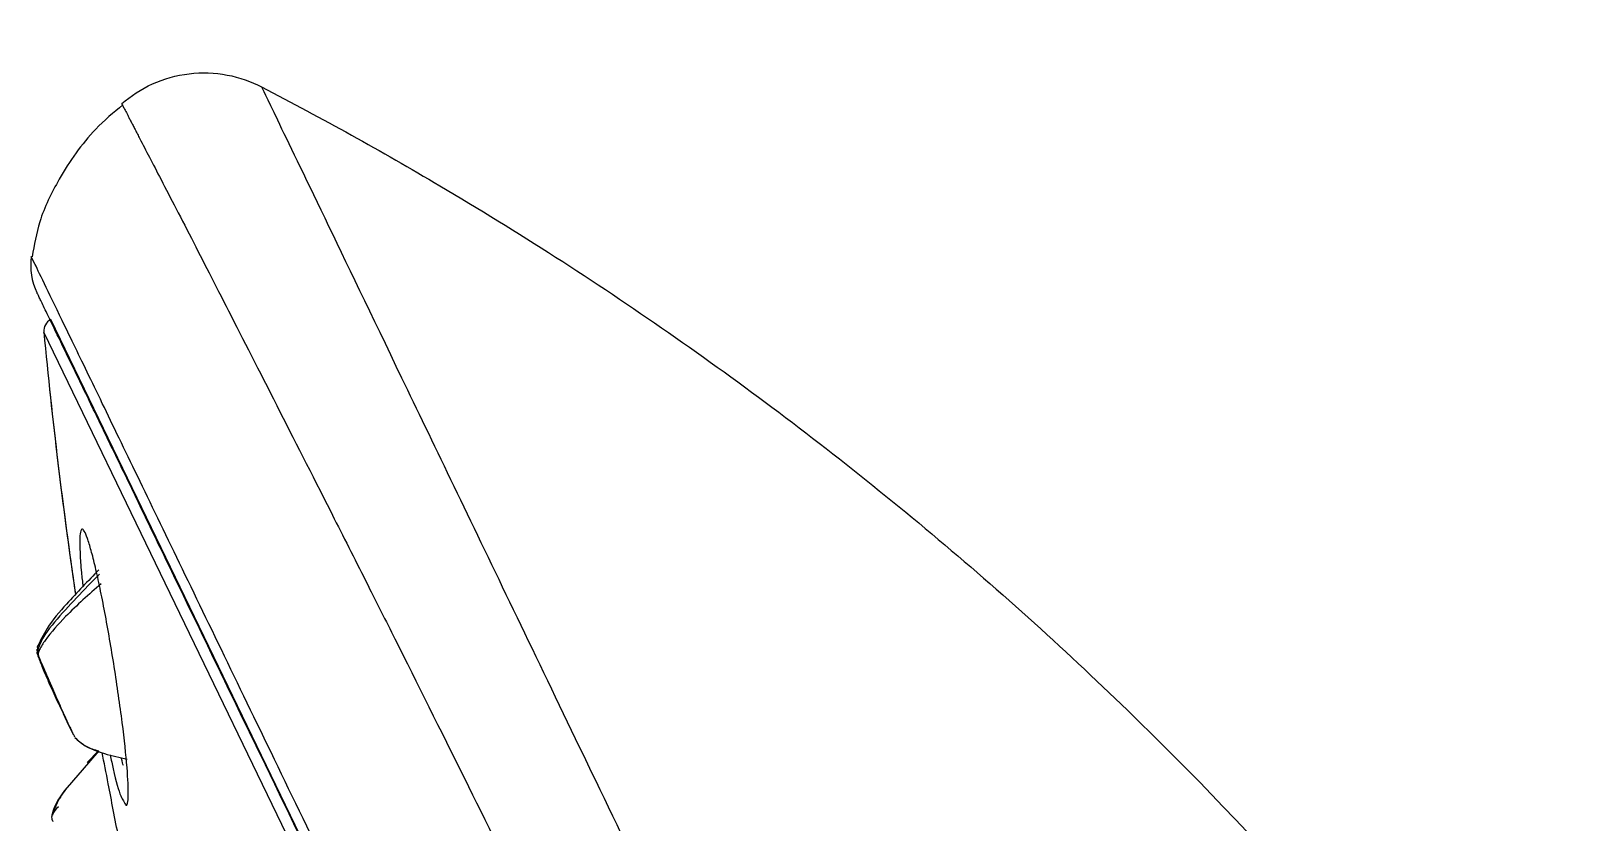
# Model space of a CAD drawing. Extents: x 11377 to 14537, y 53 to 2368.
# Drawn here: x 13406.91 to 13443.7, y 1003.83 to 1022.77 of the extents above; entities that cross this region are included whole.
import ezdxf

# ---------------------------------------------------------------- set-up
doc = ezdxf.new("R2010")
doc.units = 0
doc.header["$LTSCALE"] = 10
doc.header["$MEASUREMENT"] = 0
doc.header["$PDMODE"] = 3
doc.header["$PDSIZE"] = -10
doc.layers.get('0').update_dxf_attribs({"linetype": 'CONTINUOUS'})
doc.layers.get('DEFPOINTS').update_dxf_attribs({"linetype": 'CONTINUOUS'})
doc.styles.add('Daelim Dimension', font='')
doc.styles.get('Daelim Dimension').set_extended_font_data('나눔고딕')
doc.dimstyles.new('DEFAULT', dxfattribs={"dimscale": 2, "dimtxt": 2, "dimasz": 2, "dimexe": 0, "dimexo": 2, "dimgap": 1, "dimtad": 1, "dimdec": 1, "dimzin": 9, "dimdsep": 46, "dimtxsty": 'Daelim Dimension', "dimcen": 0.5, "dimclrd": 252, "dimclre": 252, "dimclrt": 3, "dimadec": 1, "dimazin": 0, "dimtfac": 1, "dimtdec": 1, "dimtix": 1, "dimtmove": 0, "dimatfit": 3, "dimfxl": 1, "dimtolj": 1, "dimtzin": 1, "dimlwd": 9, "dimlwe": 9, "dimarcsym": 0})

# ---------------------------------------------------------------- blocks, each defined once
blk = doc.blocks.new('ebhrwW')
at = {"color": 8, "linetype": 'Continuous', "lineweight": 15}
for p, q in [((6290.409, 896.67), (6258.554, 962.566)), ((6296.411, 883.613), (6258.388, 962.268)), ((6259.708, 952.232), (6259.456, 951.942))]:
    blk.add_line(p, q, dxfattribs=at)
at = {"color": 7, "linetype": 'Continuous', "lineweight": 15}
for p, q in [((6258.233, 954.736), (6258.239, 954.556)), ((6259.036, 952.738), (6259.091, 952.624)), ((6259.086, 952.633), (6259.087, 952.631)), ((6259.701, 952.234), (6259.423, 951.955)), ((6259.456, 951.942), (6258.943, 951.354))]:
    blk.add_line(p, q, dxfattribs=at)
for centre, radius, start, end in [((6259.573, 963.865), 1.5, 171.9134, 205.8), ((6258.686, 962.297), 0.3, 116.2, 185.431), ((6383.324, 974.147), 125.5, 185.43104, 188.32029), ((6383.324, 974.147), 125.5, 185.43104, 188.30836)]:
    blk.add_arc(centre, radius, start, end, dxfattribs=at)
for points, knots in [([(6260.255, 967.742), (6260.467, 967.927), (6260.715, 968.089), (6261.263, 968.337), (6261.563, 968.421), (6262.174, 968.494), (6262.485, 968.483), (6263.076, 968.371), (6263.356, 968.271), (6263.605, 968.142)], [0, 0, 0, 0, 0.25, 0.25, 0.5, 0.5, 0.75, 0.75, 1, 1, 1, 1]), ([(6263.605, 968.142), (6263.605, 968.142), (6263.731, 967.876), (6264.237, 966.825), (6264.618, 966.04), (6265.615, 963.969), (6266.232, 962.684), (6267.687, 959.659), (6268.526, 957.92), (6270.392, 954.042), (6271.417, 951.905), (6273.628, 947.319), (6274.814, 944.87), (6277.296, 939.75), (6278.59, 937.081), (6281.242, 931.643), (6282.601, 928.872), (6283.952, 926.108)], [0, 0, 0, 0, 0.125, 0.125, 0.25, 0.25, 0.375, 0.375, 0.5, 0.5, 0.625, 0.625, 0.75, 0.75, 0.875, 0.875, 1, 1, 1, 1]), ([(6263.605, 968.142), (6265.05, 967.393), (6268.373, 965.549), (6273.401, 962.319), (6278.612, 958.4), (6285.156, 952.675), (6292.502, 944.635), (6297.371, 937.409), (6299.524, 933.636)], [0.0313773, 0.0313773, 0.0313773, 0.0313773, 0.125, 0.25, 0.375, 0.5, 0.75, 1, 1, 1, 1]), ([(6260.281, 967.714), (6260.057, 967.526), (6259.454, 967.018), (6258.793, 966.05), (6258.272, 965.007), (6258.157, 964.355), (6258.107, 964.072)], [0, 0, 0, 0, 0.201339, 0.543866, 0.801923, 1, 1, 1, 1]), ([(6260.255, 967.742), (6260.255, 967.741), (6260.256, 967.74), (6260.263, 967.726), (6260.274, 967.704), (6260.29, 967.673), (6260.31, 967.633), (6260.335, 967.585), (6260.364, 967.528), (6260.398, 967.463), (6260.435, 967.39), (6260.477, 967.308), (6260.524, 967.218), (6260.575, 967.12), (6260.63, 967.013), (6260.801, 966.682), (6261.185, 965.944), (6261.918, 964.526), (6262.873, 962.659), (6263.997, 960.451), (6265.132, 958.219), (6266.081, 956.341), (6267.1, 954.314), (6268.383, 951.738), (6269.821, 948.827), (6270.999, 946.428), (6271.925, 944.533), (6272.814, 942.702), (6273.598, 941.073), (6274.286, 939.632), (6274.893, 938.356), (6275.495, 937.082), (6276.092, 935.811), (6276.683, 934.547), (6277.268, 933.29), (6277.846, 932.041), (6278.416, 930.803), (6278.977, 929.575), (6279.529, 928.36), (6280.07, 927.159), (6280.602, 925.972), (6280.95, 925.185), (6281.123, 924.794)], [0, 0, 0, 0, 0.009233, 0.018446, 0.02764, 0.036815, 0.04597, 0.055105, 0.064221, 0.073317, 0.082394, 0.091451, 0.100489, 0.109506, 0.118504, 0.127483, 0.187679, 0.254722, 0.315534, 0.381728, 0.44518, 0.481169, 0.508419, 0.574675, 0.634042, 0.667861, 0.699807, 0.729878, 0.758077, 0.778231, 0.798129, 0.81777, 0.837153, 0.856279, 0.875147, 0.893757, 0.912109, 0.930203, 0.948039, 0.965617, 0.982937, 1, 1, 1, 1]), ([(6290.452, 896.542), (6290.38, 896.691), (6290.236, 896.99), (6290.016, 897.445), (6289.794, 897.904), (6289.569, 898.369), (6289.342, 898.84), (6289.112, 899.316), (6288.879, 899.797), (6288.644, 900.283), (6288.113, 901.381), (6287.266, 903.133), (6286.057, 905.635), (6284.79, 908.255), (6283.461, 911.005), (6282.088, 913.844), (6280.197, 917.755), (6277.775, 922.767), (6274.862, 928.792), (6272.032, 934.646), (6269.375, 940.143), (6266.962, 945.134), (6264.84, 949.524), (6262.987, 953.357), (6261.659, 956.104), (6260.725, 958.035), (6260.088, 959.355), (6259.533, 960.503), (6259.065, 961.471), (6258.693, 962.239), (6258.477, 962.685), (6258.36, 962.928), (6258.299, 963.055), (6258.255, 963.146), (6258.228, 963.202), (6258.224, 963.209), (6258.223, 963.212)], [0, 0, 0, 0, 0.0064574, 0.0129097, 0.0193583, 0.0258048, 0.0322504, 0.0386966, 0.0451448, 0.0515964, 0.0580528, 0.0883858, 0.1187239, 0.1501515, 0.1815843, 0.2138263, 0.2460735, 0.3114857, 0.3771442, 0.4423119, 0.5062841, 0.5684317, 0.6282339, 0.6856216, 0.7445475, 0.7752729, 0.8060035, 0.8377365, 0.8694747, 0.9019169, 0.9343642, 0.9475017, 0.9606221, 0.9737374, 0.9868594, 1, 1, 1, 1]), ([(6259.255, 956.993), (6259.256, 956.975), (6259.258, 956.849), (6259.276, 956.589), (6259.312, 956.281), (6259.325, 956.166)], [0, 0, 0, 0, 0.093643, 0.661682, 1, 1, 1, 1]), ([(6259.255, 956.993), (6259.256, 956.975), (6259.258, 956.849), (6259.276, 956.589), (6259.312, 956.281), (6259.325, 956.166)], [0, 0, 0, 0, 0.093643, 0.661682, 1, 1, 1, 1]), ([(6259.706, 956.571), (6259.446, 956.3), (6259.014, 955.85), (6258.485, 955.242), (6258.299, 954.861), (6258.223, 954.704)], [0, 0, 0, 0, 0.471217, 0.781947, 1, 1, 1, 1]), ([(6259.722, 956.466), (6259.353, 956.092), (6258.806, 955.539), (6258.305, 954.891), (6258.227, 954.601), (6258.236, 954.566), (6258.237, 954.564)], [0, 0, 0, 0, 0.644205, 0.953758, 0.997577, 1, 1, 1, 1]), ([(6259.758, 956.237), (6259.468, 955.98), (6258.99, 955.556), (6258.507, 955.011), (6258.303, 954.707), (6258.258, 954.589), (6258.25, 954.537), (6258.253, 954.516), (6258.255, 954.506)], [0, 0, 0, 0, 0.490332, 0.809446, 0.923897, 0.966375, 0.984124, 1, 1, 1, 1]), ([(6258.216, 954.666), (6258.218, 954.65), (6258.219, 954.631), (6258.235, 954.581), (6258.238, 954.571)], [0, 0, 0, 0, 0.7909805, 1, 1, 1, 1]), ([(6258.217, 954.599), (6258.225, 954.574), (6258.239, 954.524), (6258.297, 954.365), (6258.393, 954.132), (6258.515, 953.85), (6258.626, 953.604), (6258.739, 953.36), (6258.87, 953.082), (6258.977, 952.858), (6259.053, 952.702), (6259.078, 952.65), (6259.091, 952.623)], [0, 0, 0, 0, 0.0921218, 0.1739011, 0.3107886, 0.418407, 0.4996477, 0.5805191, 0.6886912, 0.8270338, 0.9090773, 1, 1, 1, 1]), ([(6258.25, 954.52), (6258.264, 954.488), (6258.291, 954.427), (6258.368, 954.248), (6258.476, 953.997), (6258.606, 953.696), (6258.718, 953.443), (6258.826, 953.199), (6258.946, 952.935), (6259.041, 952.733), (6259.101, 952.609), (6259.116, 952.58), (6259.124, 952.564)], [0, 0, 0, 0, 0.0910369, 0.173652, 0.3133478, 0.4233862, 0.507312, 0.5864131, 0.6923781, 0.8281156, 0.9091379, 1, 1, 1, 1]), ([(6258.257, 954.513), (6258.258, 954.509), (6258.276, 954.451), (6258.34, 954.285), (6258.441, 954.04), (6258.538, 953.817), (6258.641, 953.588), (6258.767, 953.313), (6258.918, 952.987), (6258.993, 952.829), (6259.035, 952.74)], [0, 0, 0, 0, 0.011254, 0.179223, 0.309718, 0.407678, 0.502892, 0.630425, 0.793888, 1, 1, 1, 1]), ([(6259.134, 952.55), (6259.171, 952.514), (6259.365, 952.324), (6259.811, 952.162), (6260.205, 952.071), (6260.388, 952.029)], [0, 0, 0, 0, 0.112796, 0.589155, 1, 1, 1, 1]), ([(6259.138, 952.545), (6259.19, 952.497), (6259.311, 952.387), (6259.508, 952.282), (6259.653, 952.246), (6259.708, 952.232)], [0, 0, 0, 0, 0.3232611, 0.7395646, 1, 1, 1, 1]), ([(6259.977, 952.132), (6260.001, 952.018), (6260.095, 951.574), (6260.217, 951.148), (6260.278, 951.063), (6260.3, 951.033)], [0, 0, 0, 0, 0.18258, 0.710239, 1, 1, 1, 1]), ([(6259.977, 952.132), (6260.001, 952.018), (6260.095, 951.574), (6260.217, 951.148), (6260.278, 951.063), (6260.3, 951.033)], [0, 0, 0, 0, 0.18258, 0.710239, 1, 1, 1, 1]), ([(6258.936, 951.345), (6258.852, 951.228), (6258.705, 951.025), (6258.626, 950.788), (6258.592, 950.687)], [0, 0, 0, 0, 0.574646, 1, 1, 1, 1]), ([(6258.742, 950.892), (6258.676, 950.83), (6258.608, 950.766), (6258.594, 950.692), (6258.593, 950.689)], [0, 0, 0, 0, 0.952711, 1, 1, 1, 1])]:
    blk.add_open_spline(points, degree=3, knots=knots, dxfattribs=at)
at = {"color": 8, "linetype": 'Continuous', "lineweight": 15}
for points, knots in [([(6290.922, 896.157), (6290.437, 897.158), (6289.469, 899.162), (6287.878, 902.452), (6286.205, 905.913), (6284.453, 909.536), (6282.642, 913.283), (6280.788, 917.119), (6278.907, 921.011), (6277.016, 924.922), (6275.133, 928.817), (6273.275, 932.661), (6271.459, 936.418), (6269.701, 940.054), (6268.017, 943.537), (6266.423, 946.833), (6264.934, 949.915), (6263.562, 952.752), (6262.321, 955.32), (6261.221, 957.595), (6260.273, 959.556), (6259.486, 961.185), (6258.865, 962.469), (6258.42, 963.389), (6258.14, 963.968), (6258.105, 964.04), (6258.088, 964.076)], [0, 0, 0, 0, 0.041667, 0.083334, 0.125001, 0.166668, 0.208335, 0.250002, 0.291669, 0.333336, 0.375003, 0.41667, 0.458337, 0.500004, 0.541671, 0.583338, 0.625005, 0.666672, 0.708339, 0.750006, 0.791673, 0.83334, 0.875007, 0.916674, 0.958342, 1, 1, 1, 1]), ([(6260.076, 954.242), (6260.002, 954.689), (6259.891, 955.355), (6259.734, 956.139), (6259.623, 956.641), (6259.52, 957.049), (6259.43, 957.341), (6259.355, 957.518), (6259.298, 957.567), (6259.261, 957.488), (6259.245, 957.301), (6259.252, 957.09), (6259.255, 956.993)], [0, 0, 0, 0, 0.192332, 0.286564, 0.379927, 0.470578, 0.560641, 0.649882, 0.739244, 0.83001, 0.921457, 1, 1, 1, 1]), ([(6260.076, 954.242), (6260.002, 954.689), (6259.891, 955.355), (6259.734, 956.139), (6259.623, 956.641), (6259.52, 957.049), (6259.43, 957.341), (6259.355, 957.518), (6259.298, 957.567), (6259.261, 957.488), (6259.245, 957.301), (6259.252, 957.09), (6259.255, 956.993)], [0, 0, 0, 0, 0.192332, 0.286564, 0.379927, 0.470578, 0.560641, 0.649882, 0.739244, 0.83001, 0.921457, 1, 1, 1, 1]), ([(6260.3, 951.033), (6260.32, 950.99), (6260.386, 950.851), (6260.421, 951.111), (6260.394, 951.788), (6260.278, 952.891), (6260.144, 953.786), (6260.076, 954.242)], [0, 0, 0, 0, 0.093448, 0.304396, 0.523471, 0.757057, 1, 1, 1, 1]), ([(6260.3, 951.033), (6260.32, 950.99), (6260.386, 950.851), (6260.421, 951.111), (6260.394, 951.788), (6260.278, 952.891), (6260.144, 953.786), (6260.076, 954.242)], [0, 0, 0, 0, 0.093448, 0.304396, 0.523471, 0.757057, 1, 1, 1, 1]), ([(6260.182, 950.15), (6260.094, 950.598), (6259.948, 951.351), (6259.833, 951.95), (6259.786, 952.192)], [0, 0, 0, 0, 0.595647, 1, 1, 1, 1]), ([(6260.182, 950.15), (6260.094, 950.598), (6259.948, 951.351), (6259.833, 951.95), (6259.786, 952.192)], [0, 0, 0, 0, 0.595647, 1, 1, 1, 1]), ([(6260.295, 951.876), (6260.281, 951.919), (6260.266, 951.966), (6260.248, 952.058), (6260.247, 952.065)], [0, 0, 0, 0, 0.924054, 1, 1, 1, 1]), ([(6260.295, 951.876), (6260.281, 951.919), (6260.266, 951.966), (6260.248, 952.058), (6260.247, 952.065)], [0, 0, 0, 0, 0.924054, 1, 1, 1, 1]), ([(6258.943, 951.354), (6258.79, 951.155), (6258.614, 950.927), (6258.57, 950.633), (6258.584, 950.572), (6258.6, 950.553), (6258.608, 950.544)], [0, 0, 0, 0, 0.802928, 0.917203, 0.963375, 1, 1, 1, 1])]:
    blk.add_open_spline(points, degree=3, knots=knots, dxfattribs=at)
blk = doc.blocks.new('*D16')
at = {"color": 5, "lineweight": 9, "ltscale": 0.5, "transparency": 16777216}
for p, q in [((13441.417, 1344.388), (13858.231, 1344.388)), ((13856.231, 532.187), (13856.231, 1336.388)), ((13554.292, 524.187), (13858.231, 524.187))]:
    blk.add_line(p, q, dxfattribs=at)
at = {"color": 5, "ltscale": 0.5, "transparency": 16777216}
for points in [[(13854.898, 1336.388), (13857.564, 1336.388), (13856.231, 1344.388)], [(13854.898, 532.187), (13857.564, 532.187), (13856.231, 524.187)]]:
    blk.add_solid(points, dxfattribs=at)
at = {"layer": 'DEFPOINTS', "color": 0, "ltscale": 0.5, "transparency": 16777216}
for p in [(13437.417, 1344.388), (13856.231, 1344.388), (13550.292, 524.187)]:
    blk.add_point(p, dxfattribs=at)
at = {"color": 7, "ltscale": 0.5, "transparency": 16777216, "insert": (13840.526, 934.288), "char_height": 20, "attachment_point": 5, "rotation": 90, "style": 'Daelim Dimension'}
blk.add_mtext('\\A1;(980~1330)', dxfattribs=at)

msp = doc.modelspace()

# ---------------------------------------------------------------- block references
msp.add_blockref('ebhrwW', (7148.841, 53.285))

# ---------------------------------------------------------------- dimensions: what is measured, and where the dimension line sits
at = {"color": 5, "ltscale": 0.5}
dim = msp.add_linear_dim(base=(13856.231, 1344.388), p1=(13550.292, 524.187), p2=(13437.417, 1344.388), angle=90, text='(980~1330)', dimstyle='DEFAULT', override={"dimtxt": 10, "dimasz": 4, "dimexe": 1, "dimdec": 0, "dimclrd": 5, "dimclre": 5, "dimclrt": 7}, dxfattribs=at)
dim.commit()
dim.dimension.update_dxf_attribs({"geometry": '*D16', "text_midpoint": (13840.526, 934.288)})

doc.saveas('drawing.dxf')
